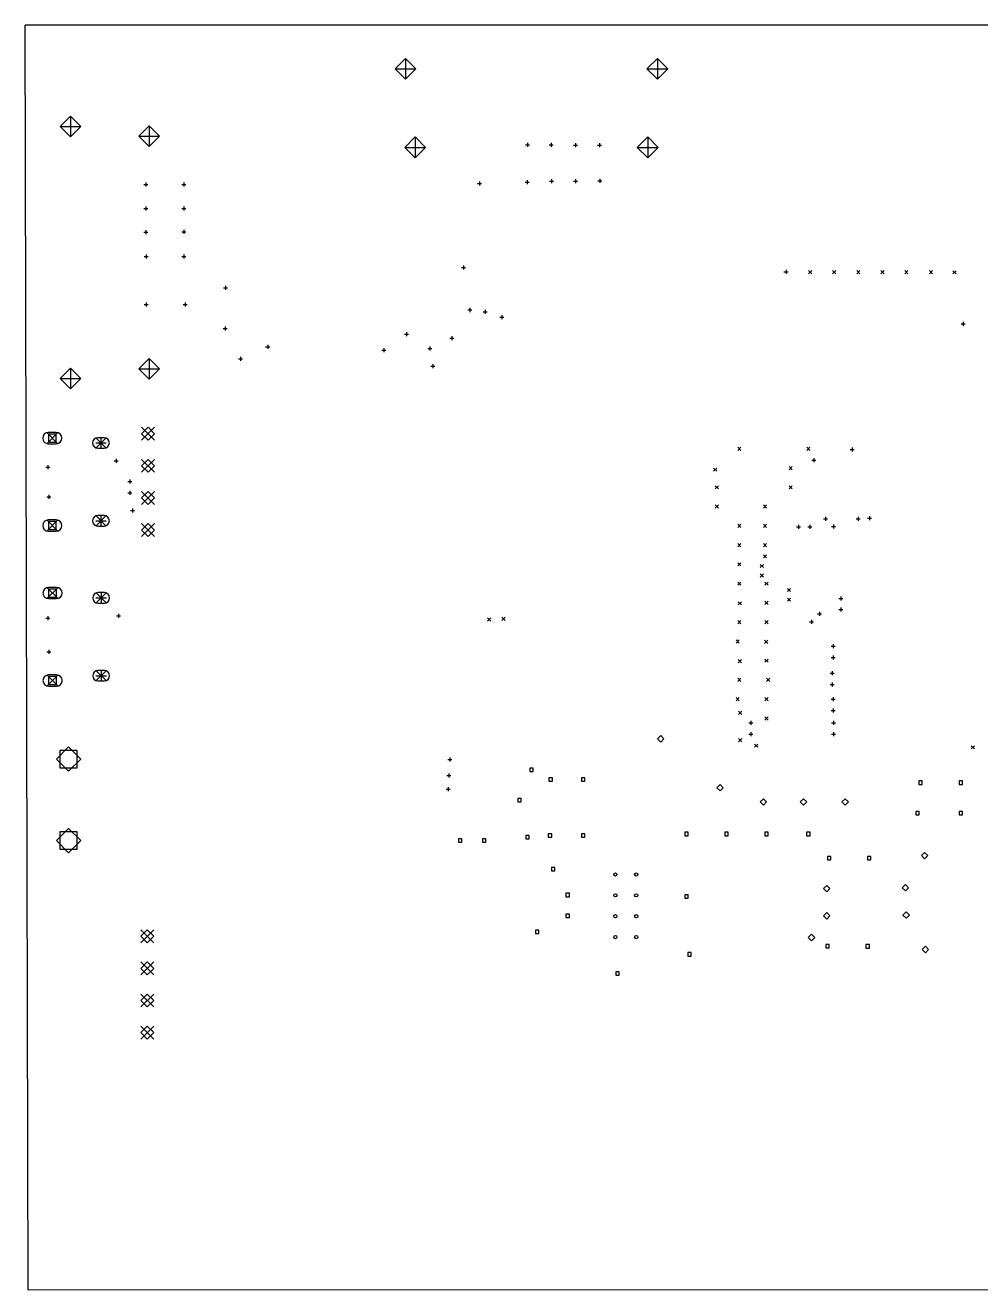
# Model space of a CAD drawing. Extents: x 95 to 218, y -204 to -74.
# Drawn here: x 96.8 to 156.3, y -153.2 to -74.4 of the extents above; entities that cross this region are included whole.
import ezdxf

# ---------------------------------------------------------------- set-up
doc = ezdxf.new("R2010")
doc.units = 0
doc.layers.add('BLACK', color=7, linetype='CONTINUOUS')

msp = doc.modelspace()

# ---------------------------------------------------------------- linework, layer by layer
at = {"layer": 'BLACK', "linetype": 'CONTINUOUS'}
for p, q in [((217.52, -74.41), (96.7908, -74.41)), ((96.9802, -153.196), (96.7908, -74.41)), ((120.49, -76.47), (119.84, -77.12)), ((119.84, -77.12), (121.14, -77.12)), ((119.84, -77.12), (120.49, -77.77)), ((120.49, -76.47), (120.49, -77.77)), ((121.14, -77.12), (120.49, -76.47)), ((120.49, -77.77), (121.14, -77.12)), ((136.19, -76.47), (135.54, -77.12)), ((135.54, -77.12), (136.84, -77.12)), ((135.54, -77.12), (136.19, -77.77)), ((136.19, -76.47), (136.19, -77.77)), ((136.84, -77.12), (136.19, -76.47)), ((136.19, -77.77), (136.84, -77.12)), ((99.61, -80.07), (98.96, -80.72)), ((99.61, -80.07), (99.61, -81.37)), ((100.26, -80.72), (99.61, -80.07)), ((98.96, -80.72), (100.26, -80.72)), ((98.96, -80.72), (99.61, -81.37)), ((99.61, -81.37), (100.26, -80.72)), ((104.51, -80.67), (103.86, -81.32)), ((104.51, -80.67), (104.51, -81.97)), ((105.16, -81.32), (104.51, -80.67)), ((103.86, -81.32), (105.16, -81.32)), ((103.86, -81.32), (104.51, -81.97)), ((104.51, -81.97), (105.16, -81.32)), ((121.09, -81.37), (120.44, -82.02)), ((121.09, -81.37), (121.09, -82.67)), ((121.74, -82.02), (121.09, -81.37)), ((127.965, -81.86), (128.215, -81.86)), ((128.09, -81.735), (128.09, -81.985)), ((129.455, -81.86), (129.705, -81.86)), ((129.58, -81.735), (129.58, -81.985)), ((130.965, -81.87), (131.215, -81.87)), ((131.09, -81.745), (131.09, -81.995)), ((132.455, -81.87), (132.705, -81.87)), ((132.58, -81.745), (132.58, -81.995)), ((135.59, -81.37), (134.94, -82.02)), ((135.59, -81.37), (135.59, -82.67)), ((136.24, -82.02), (135.59, -81.37)), ((120.44, -82.02), (121.74, -82.02)), ((120.44, -82.02), (121.09, -82.67)), ((121.09, -82.67), (121.74, -82.02)), ((134.94, -82.02), (136.24, -82.02)), ((134.94, -82.02), (135.59, -82.67)), ((135.59, -82.67), (136.24, -82.02)), ((104.3, -84.205), (104.3, -84.455)), ((106.68, -84.205), (106.68, -84.455)), ((124.975, -84.26), (125.225, -84.26)), ((125.1, -84.135), (125.1, -84.385)), ((127.96, -84.1948), (128.21, -84.1948)), ((128.085, -84.0698), (128.085, -84.3198)), ((129.468, -84.1149), (129.718, -84.1149)), ((129.593, -83.9899), (129.593, -84.2399)), ((130.968, -84.1149), (131.218, -84.1149)), ((131.093, -83.9899), (131.093, -84.2399)), ((132.475, -84.11), (132.725, -84.11)), ((132.6, -83.985), (132.6, -84.235)), ((104.175, -84.33), (104.425, -84.33)), ((106.555, -84.33), (106.805, -84.33)), ((104.175, -85.82), (104.425, -85.82)), ((104.3, -85.695), (104.3, -85.945)), ((106.555, -85.82), (106.805, -85.82)), ((106.68, -85.695), (106.68, -85.945)), ((104.175, -87.3), (104.425, -87.3)), ((104.3, -87.175), (104.3, -87.425)), ((106.555, -87.28), (106.805, -87.28)), ((106.68, -87.155), (106.68, -87.405)), ((104.195, -88.82), (104.445, -88.82)), ((104.32, -88.695), (104.32, -88.945)), ((106.555, -88.82), (106.805, -88.82)), ((106.68, -88.695), (106.68, -88.945)), ((123.985, -89.5), (124.235, -89.5)), ((124.11, -89.375), (124.11, -89.625)), ((144.085, -89.78), (144.335, -89.78)), ((144.21, -89.655), (144.21, -89.905)), ((145.62, -89.69), (145.82, -89.89)), ((145.82, -89.69), (145.62, -89.89)), ((147.11, -89.69), (147.31, -89.89)), ((147.31, -89.69), (147.11, -89.89)), ((148.62, -89.69), (148.82, -89.89)), ((148.82, -89.69), (148.62, -89.89)), ((150.12, -89.69), (150.32, -89.89)), ((150.32, -89.69), (150.12, -89.89)), ((151.61, -89.69), (151.81, -89.89)), ((151.81, -89.69), (151.61, -89.89)), ((153.15, -89.69), (153.35, -89.89)), ((153.35, -89.69), (153.15, -89.89)), ((154.61, -89.7), (154.81, -89.9)), ((154.81, -89.7), (154.61, -89.9)), ((109.15, -90.775), (109.4, -90.775)), ((109.275, -90.65), (109.275, -90.9)), ((104.195, -91.81), (104.445, -91.81)), ((104.32, -91.685), (104.32, -91.935)), ((106.625, -91.81), (106.875, -91.81)), ((106.75, -91.685), (106.75, -91.935)), ((124.375, -92.15), (124.625, -92.15)), ((124.5, -92.025), (124.5, -92.275)), ((125.45, -92.145), (125.45, -92.395)), ((125.325, -92.27), (125.575, -92.27)), ((126.375, -92.6), (126.625, -92.6)), ((126.5, -92.475), (126.5, -92.725)), ((155.25, -92.895), (155.25, -93.145)), ((109.125, -93.3), (109.375, -93.3)), ((109.25, -93.175), (109.25, -93.425)), ((120.425, -93.65), (120.675, -93.65)), ((120.55, -93.525), (120.55, -93.775)), ((155.125, -93.02), (155.375, -93.02)), ((111.775, -94.45), (112.025, -94.45)), ((111.9, -94.325), (111.9, -94.575)), ((119.15, -94.525), (119.15, -94.775)), ((122, -94.425), (122, -94.675)), ((123.255, -93.91), (123.505, -93.91)), ((123.38, -93.785), (123.38, -94.035)), ((104.51, -95.17), (103.86, -95.82)), ((104.51, -95.17), (104.51, -96.47)), ((105.16, -95.82), (104.51, -95.17)), ((110.075, -95.2), (110.325, -95.2)), ((110.2, -95.075), (110.2, -95.325)), ((119.025, -94.65), (119.275, -94.65)), ((121.875, -94.55), (122.125, -94.55)), ((99.61, -95.77), (98.96, -96.42)), ((99.61, -95.77), (99.61, -97.07)), ((100.26, -96.42), (99.61, -95.77)), ((103.86, -95.82), (105.16, -95.82)), ((103.86, -95.82), (104.51, -96.47)), ((104.51, -96.47), (105.16, -95.82)), ((122.075, -95.65), (122.325, -95.65)), ((122.2, -95.525), (122.2, -95.775)), ((98.96, -96.42), (100.26, -96.42)), ((98.96, -96.42), (99.61, -97.07)), ((99.61, -97.07), (100.26, -96.42)), ((98.126, -99.785), (98.826, -100.485)), ((98.826, -99.785), (98.126, -100.485)), ((98.726, -99.785), (98.226, -99.785)), ((98.7235, -99.8875), (98.2285, -99.8875)), ((98.2285, -99.8875), (98.2285, -100.382)), ((98.7235, -100.382), (98.7235, -99.8875)), ((104.045, -99.46), (104.845, -100.26)), ((104.845, -99.46), (104.045, -100.26)), ((104.445, -99.46), (104.045, -99.86)), ((104.045, -99.86), (104.445, -100.26)), ((104.845, -99.86), (104.445, -99.46)), ((104.445, -100.26), (104.845, -99.86)), ((98.226, -100.485), (98.726, -100.485)), ((98.2285, -100.382), (98.7235, -100.382)), ((101.181, -100.11), (101.831, -100.76)), ((101.831, -100.11), (101.181, -100.76)), ((101.181, -100.435), (101.831, -100.435)), ((101.706, -100.11), (101.306, -100.11)), ((101.306, -100.76), (101.706, -100.76)), ((101.506, -100.11), (101.506, -100.76)), ((141.2, -100.7), (141.4, -100.9)), ((141.4, -100.7), (141.2, -100.9)), ((145.5, -100.7), (145.7, -100.9)), ((145.7, -100.7), (145.5, -100.9)), ((148.211, -100.838), (148.461, -100.838)), ((148.336, -100.713), (148.336, -100.963)), ((102.325, -101.55), (102.575, -101.55)), ((102.45, -101.425), (102.45, -101.675)), ((104.045, -101.46), (104.845, -102.26)), ((104.845, -101.46), (104.045, -102.26)), ((104.445, -101.46), (104.045, -101.86)), ((104.845, -101.86), (104.445, -101.46)), ((145.825, -101.5), (146.075, -101.5)), ((145.95, -101.375), (145.95, -101.625)), ((98.075, -101.95), (98.325, -101.95)), ((98.2, -101.825), (98.2, -102.075)), ((104.045, -101.86), (104.445, -102.26)), ((104.445, -102.26), (104.845, -101.86)), ((139.7, -102), (139.9, -102.2)), ((139.9, -102), (139.7, -102.2)), ((144.4, -101.9), (144.6, -102.1)), ((144.6, -101.9), (144.4, -102.1)), ((103.187, -102.835), (103.437, -102.835)), ((103.312, -102.71), (103.312, -102.96)), ((139.8, -103.1), (140, -103.3)), ((140, -103.1), (139.8, -103.3)), ((144.4, -103.1), (144.6, -103.3)), ((144.6, -103.1), (144.4, -103.3)), ((98.125, -103.8), (98.375, -103.8)), ((98.25, -103.675), (98.25, -103.925)), ((103.187, -103.535), (103.437, -103.535)), ((103.312, -103.41), (103.312, -103.66)), ((104.045, -103.46), (104.845, -104.26)), ((104.845, -103.46), (104.045, -104.26)), ((104.445, -103.46), (104.045, -103.86)), ((104.045, -103.86), (104.445, -104.26)), ((104.845, -103.86), (104.445, -103.46)), ((104.445, -104.26), (104.845, -103.86)), ((103.355, -104.65), (103.605, -104.65)), ((103.48, -104.525), (103.48, -104.775)), ((139.8, -104.3), (140, -104.5)), ((140, -104.3), (139.8, -104.5)), ((142.8, -104.3), (143, -104.5)), ((143, -104.3), (142.8, -104.5)), ((98.126, -105.235), (98.826, -105.935)), ((98.826, -105.235), (98.126, -105.935)), ((98.726, -105.235), (98.226, -105.235)), ((98.7235, -105.338), (98.2285, -105.338)), ((98.2285, -105.338), (98.2285, -105.832)), ((98.7235, -105.832), (98.7235, -105.338)), ((101.181, -104.96), (101.831, -105.61)), ((101.831, -104.96), (101.181, -105.61)), ((101.181, -105.285), (101.831, -105.285)), ((101.706, -104.96), (101.306, -104.96)), ((101.506, -104.96), (101.506, -105.61)), ((104.045, -105.46), (104.845, -106.26)), ((104.845, -105.46), (104.045, -106.26)), ((104.445, -105.46), (104.045, -105.86)), ((104.845, -105.86), (104.445, -105.46)), ((141.2, -105.5), (141.4, -105.7)), ((141.4, -105.5), (141.2, -105.7)), ((142.8, -105.5), (143, -105.7)), ((143, -105.5), (142.8, -105.7)), ((144.989, -105.541), (144.989, -105.791)), ((145.689, -105.541), (145.689, -105.791)), ((146.552, -105.153), (146.802, -105.153)), ((146.677, -105.028), (146.677, -105.278)), ((147.171, -105.522), (147.171, -105.772)), ((148.584, -105.153), (148.834, -105.153)), ((148.709, -105.028), (148.709, -105.278)), ((149.295, -105.12), (149.545, -105.12)), ((149.42, -104.995), (149.42, -105.245)), ((98.226, -105.935), (98.726, -105.935)), ((98.2285, -105.832), (98.7235, -105.832)), ((101.306, -105.61), (101.706, -105.61)), ((104.045, -105.86), (104.445, -106.26)), ((104.445, -106.26), (104.845, -105.86)), ((144.864, -105.666), (145.114, -105.666)), ((145.564, -105.666), (145.814, -105.666)), ((147.046, -105.647), (147.296, -105.647)), ((141.2, -106.7), (141.4, -106.9)), ((141.4, -106.7), (141.2, -106.9)), ((142.8, -106.7), (143, -106.9)), ((143, -106.7), (142.8, -106.9)), ((141.2, -107.9), (141.4, -108.1)), ((141.4, -107.9), (141.2, -108.1)), ((142.8, -107.4), (143, -107.6)), ((143, -107.4), (142.8, -107.6)), ((142.6, -108), (142.8, -108.2)), ((142.8, -108), (142.6, -108.2)), ((142.6, -108.6), (142.8, -108.8)), ((142.8, -108.6), (142.6, -108.8)), ((98.142, -109.437), (98.842, -110.137)), ((98.842, -109.437), (98.142, -110.137)), ((98.742, -109.437), (98.242, -109.437)), ((141.2, -109.1), (141.4, -109.3)), ((141.4, -109.1), (141.2, -109.3)), ((142.9, -109.1), (143.1, -109.3)), ((143.1, -109.1), (142.9, -109.3)), ((144.3, -109.5), (144.5, -109.7)), ((144.5, -109.5), (144.3, -109.7)), ((98.242, -110.137), (98.742, -110.137)), ((98.7395, -109.54), (98.2445, -109.54)), ((98.2445, -109.54), (98.2445, -110.034)), ((98.2445, -110.034), (98.7395, -110.034)), ((98.7395, -110.034), (98.7395, -109.54)), ((101.197, -109.762), (101.847, -110.412)), ((101.847, -109.762), (101.197, -110.412)), ((101.197, -110.087), (101.847, -110.087)), ((101.722, -109.762), (101.322, -109.762)), ((101.522, -109.762), (101.522, -110.412)), ((142.9, -110.3), (143.1, -110.5)), ((143.1, -110.3), (142.9, -110.5)), ((144.3, -110.1), (144.5, -110.3)), ((144.5, -110.1), (144.3, -110.3)), ((147.495, -110.12), (147.745, -110.12)), ((147.62, -109.995), (147.62, -110.245)), ((101.322, -110.412), (101.722, -110.412)), ((102.6, -111.075), (102.6, -111.325)), ((141.228, -110.328), (141.428, -110.528)), ((141.428, -110.328), (141.228, -110.528)), ((146.172, -111.083), (146.422, -111.083)), ((146.297, -110.958), (146.297, -111.208)), ((147.495, -110.82), (147.745, -110.82)), ((147.62, -110.695), (147.62, -110.945)), ((98.075, -111.35), (98.325, -111.35)), ((98.2, -111.225), (98.2, -111.475)), ((102.475, -111.2), (102.725, -111.2)), ((125.605, -111.338), (125.805, -111.538)), ((125.805, -111.338), (125.605, -111.538)), ((126.5, -111.3), (126.7, -111.5)), ((126.7, -111.3), (126.5, -111.5)), ((141.2, -111.5), (141.4, -111.7)), ((141.4, -111.5), (141.2, -111.7)), ((142.9, -111.5), (143.1, -111.7)), ((143.1, -111.5), (142.9, -111.7)), ((145.678, -111.577), (145.928, -111.577)), ((145.803, -111.452), (145.803, -111.702)), ((98.125, -113.45), (98.375, -113.45)), ((98.25, -113.325), (98.25, -113.575)), ((141.1, -112.7), (141.3, -112.9)), ((141.3, -112.7), (141.1, -112.9)), ((142.873, -112.723), (143.073, -112.923)), ((143.073, -112.723), (142.873, -112.923)), ((147.025, -113.1), (147.275, -113.1)), ((147.15, -112.975), (147.15, -113.225)), ((141.228, -113.928), (141.428, -114.128)), ((141.428, -113.928), (141.228, -114.128)), ((142.9, -113.9), (143.1, -114.1)), ((143.1, -113.9), (142.9, -114.1)), ((147.025, -113.8), (147.275, -113.8)), ((147.15, -113.675), (147.15, -113.925)), ((98.142, -114.887), (98.842, -115.587)), ((98.842, -114.887), (98.142, -115.587)), ((98.742, -114.887), (98.242, -114.887)), ((98.7395, -114.99), (98.2445, -114.99)), ((98.2445, -114.99), (98.2445, -115.484)), ((98.7395, -115.484), (98.7395, -114.99)), ((101.197, -114.612), (101.847, -115.262)), ((101.847, -114.612), (101.197, -115.262)), ((101.197, -114.937), (101.847, -114.937)), ((101.722, -114.612), (101.322, -114.612)), ((101.522, -114.612), (101.522, -115.262)), ((146.965, -114.78), (147.215, -114.78)), ((147.09, -114.655), (147.09, -114.905)), ((98.242, -115.587), (98.742, -115.587)), ((98.2445, -115.484), (98.7395, -115.484)), ((101.322, -115.262), (101.722, -115.262)), ((141.2, -115.1), (141.4, -115.3)), ((141.4, -115.1), (141.2, -115.3)), ((143, -115.1), (143.2, -115.3)), ((143.2, -115.1), (143, -115.3)), ((146.965, -115.48), (147.215, -115.48)), ((147.09, -115.355), (147.09, -115.605)), ((141.1, -116.3), (141.3, -116.5)), ((141.3, -116.3), (141.1, -116.5)), ((142.9, -116.3), (143.1, -116.5)), ((143.1, -116.3), (142.9, -116.5)), ((147.015, -116.4), (147.265, -116.4)), ((147.14, -116.275), (147.14, -116.525)), ((141.25, -117.15), (141.45, -117.35)), ((141.45, -117.15), (141.25, -117.35)), ((147.015, -117.1), (147.265, -117.1)), ((147.14, -116.975), (147.14, -117.225)), ((141.885, -117.874), (142.135, -117.874)), ((142.01, -117.749), (142.01, -117.999)), ((142.9, -117.5), (143.1, -117.7)), ((143.1, -117.5), (142.9, -117.7)), ((147.045, -117.874), (147.295, -117.874)), ((147.17, -117.749), (147.17, -117.999)), ((136.398, -118.672), (136.198, -118.872)), ((136.198, -118.872), (136.398, -119.072)), ((136.598, -118.872), (136.398, -118.672)), ((136.398, -119.072), (136.598, -118.872)), ((141.25, -118.85), (141.45, -119.05)), ((141.45, -118.85), (141.25, -119.05)), ((141.885, -118.574), (142.135, -118.574)), ((142.01, -118.449), (142.01, -118.699)), ((147.045, -118.574), (147.295, -118.574)), ((147.17, -118.449), (147.17, -118.699)), ((99.492, -119.372), (98.732, -120.132)), ((100.029, -119.595), (98.9546, -119.595)), ((98.9546, -119.595), (98.9546, -120.669)), ((100.252, -120.132), (99.492, -119.372)), ((100.029, -120.669), (100.029, -119.595)), ((142.25, -119.2), (142.45, -119.4)), ((142.45, -119.2), (142.25, -119.4)), ((155.75, -119.3), (155.95, -119.5)), ((155.95, -119.3), (155.75, -119.5)), ((98.732, -120.132), (99.492, -120.892)), ((99.492, -120.892), (100.252, -120.132)), ((123.125, -120.15), (123.375, -120.15)), ((123.25, -120.025), (123.25, -120.275)), ((98.9546, -120.669), (100.029, -120.669)), ((123.075, -121.15), (123.325, -121.15)), ((123.2, -121.025), (123.2, -121.275)), ((128.456, -120.694), (128.244, -120.694)), ((128.244, -120.694), (128.244, -120.906)), ((128.244, -120.906), (128.456, -120.906)), ((128.456, -120.906), (128.456, -120.694)), ((129.646, -121.306), (129.434, -121.306)), ((129.434, -121.306), (129.434, -121.518)), ((129.646, -121.518), (129.646, -121.306)), ((131.678, -121.306), (131.466, -121.306)), ((131.466, -121.306), (131.466, -121.518)), ((131.678, -121.518), (131.678, -121.306)), ((123.025, -122), (123.275, -122)), ((123.15, -121.875), (123.15, -122.125)), ((129.434, -121.518), (129.646, -121.518)), ((131.466, -121.518), (131.678, -121.518)), ((140.1, -121.72), (139.9, -121.92)), ((139.9, -121.92), (140.1, -122.12)), ((140.3, -121.92), (140.1, -121.72)), ((140.1, -122.12), (140.3, -121.92)), ((152.706, -121.494), (152.494, -121.494)), ((152.494, -121.494), (152.494, -121.706)), ((152.494, -121.706), (152.706, -121.706)), ((152.706, -121.706), (152.706, -121.494)), ((155.206, -121.494), (154.994, -121.494)), ((154.994, -121.494), (154.994, -121.706)), ((154.994, -121.706), (155.206, -121.706)), ((155.206, -121.706), (155.206, -121.494)), ((127.706, -122.594), (127.494, -122.594)), ((127.494, -122.594), (127.494, -122.806)), ((127.494, -122.806), (127.706, -122.806)), ((127.706, -122.806), (127.706, -122.594)), ((142.8, -122.6), (142.6, -122.8)), ((142.6, -122.8), (142.8, -123)), ((143, -122.8), (142.8, -122.6)), ((142.8, -123), (143, -122.8)), ((145.3, -122.6), (145.1, -122.8)), ((145.1, -122.8), (145.3, -123)), ((145.5, -122.8), (145.3, -122.6)), ((145.3, -123), (145.5, -122.8)), ((147.9, -122.6), (147.7, -122.8)), ((147.7, -122.8), (147.9, -123)), ((148.1, -122.8), (147.9, -122.6)), ((147.9, -123), (148.1, -122.8)), ((152.506, -123.394), (152.294, -123.394)), ((152.294, -123.394), (152.294, -123.606)), ((152.294, -123.606), (152.506, -123.606)), ((152.506, -123.606), (152.506, -123.394)), ((155.206, -123.394), (154.994, -123.394)), ((154.994, -123.394), (154.994, -123.606)), ((154.994, -123.606), (155.206, -123.606)), ((155.206, -123.606), (155.206, -123.394)), ((99.492, -124.452), (98.732, -125.212)), ((100.252, -125.212), (99.492, -124.452)), ((98.732, -125.212), (99.492, -125.972)), ((100.029, -124.675), (98.9546, -124.675)), ((98.9546, -124.675), (98.9546, -125.749)), ((99.492, -125.972), (100.252, -125.212)), ((100.029, -125.749), (100.029, -124.675)), ((124.006, -125.094), (123.794, -125.094)), ((123.794, -125.094), (123.794, -125.306)), ((124.006, -125.306), (124.006, -125.094)), ((125.506, -125.094), (125.294, -125.094)), ((125.294, -125.094), (125.294, -125.306)), ((125.506, -125.306), (125.506, -125.094)), ((128.206, -124.894), (127.994, -124.894)), ((127.994, -124.894), (127.994, -125.106)), ((127.994, -125.106), (128.206, -125.106)), ((128.206, -125.106), (128.206, -124.894)), ((129.606, -124.794), (129.394, -124.794)), ((129.394, -124.794), (129.394, -125.006)), ((129.394, -125.006), (129.606, -125.006)), ((129.606, -125.006), (129.606, -124.794)), ((131.678, -124.794), (131.466, -124.794)), ((131.466, -124.794), (131.466, -125.006)), ((131.466, -125.006), (131.678, -125.006)), ((131.678, -125.006), (131.678, -124.794)), ((138.106, -124.694), (137.894, -124.694)), ((137.894, -124.694), (137.894, -124.906)), ((137.894, -124.906), (138.106, -124.906)), ((138.106, -124.906), (138.106, -124.694)), ((140.606, -124.694), (140.394, -124.694)), ((140.394, -124.694), (140.394, -124.906)), ((140.394, -124.906), (140.606, -124.906)), ((140.606, -124.906), (140.606, -124.694)), ((143.106, -124.694), (142.894, -124.694)), ((142.894, -124.694), (142.894, -124.906)), ((142.894, -124.906), (143.106, -124.906)), ((143.106, -124.906), (143.106, -124.694)), ((145.706, -124.694), (145.494, -124.694)), ((145.494, -124.694), (145.494, -124.906)), ((145.494, -124.906), (145.706, -124.906)), ((145.706, -124.906), (145.706, -124.694)), ((98.9546, -125.749), (100.029, -125.749)), ((123.794, -125.306), (124.006, -125.306)), ((125.294, -125.306), (125.506, -125.306)), ((152.85, -125.95), (152.65, -126.15)), ((153.05, -126.15), (152.85, -125.95)), ((147.006, -126.194), (146.794, -126.194)), ((146.794, -126.194), (146.794, -126.406)), ((146.794, -126.406), (147.006, -126.406)), ((147.006, -126.406), (147.006, -126.194)), ((149.506, -126.194), (149.294, -126.194)), ((149.294, -126.194), (149.294, -126.406)), ((149.294, -126.406), (149.506, -126.406)), ((149.506, -126.406), (149.506, -126.194)), ((152.65, -126.15), (152.85, -126.35)), ((152.85, -126.35), (153.05, -126.15)), ((129.806, -126.894), (129.594, -126.894)), ((129.594, -126.894), (129.594, -127.106)), ((129.594, -127.106), (129.806, -127.106)), ((129.806, -127.106), (129.806, -126.894)), ((146.75, -128), (146.55, -128.2)), ((146.55, -128.2), (146.75, -128.4)), ((146.95, -128.2), (146.75, -128)), ((146.75, -128.4), (146.95, -128.2)), ((151.65, -127.95), (151.45, -128.15)), ((151.45, -128.15), (151.65, -128.35)), ((151.85, -128.15), (151.65, -127.95)), ((151.65, -128.35), (151.85, -128.15)), ((130.706, -128.494), (130.494, -128.494)), ((130.494, -128.494), (130.494, -128.706)), ((130.494, -128.706), (130.706, -128.706)), ((130.706, -128.706), (130.706, -128.494)), ((138.106, -128.594), (137.894, -128.594)), ((137.894, -128.594), (137.894, -128.806)), ((137.894, -128.806), (138.106, -128.806)), ((138.106, -128.806), (138.106, -128.594)), ((130.706, -129.794), (130.494, -129.794)), ((130.494, -129.794), (130.494, -130.006)), ((130.706, -130.006), (130.706, -129.794)), ((146.75, -129.7), (146.55, -129.9)), ((146.55, -129.9), (146.75, -130.1)), ((146.95, -129.9), (146.75, -129.7)), ((146.75, -130.1), (146.95, -129.9)), ((151.7, -129.65), (151.5, -129.85)), ((151.5, -129.85), (151.7, -130.05)), ((151.9, -129.85), (151.7, -129.65)), ((151.7, -130.05), (151.9, -129.85)), ((103.994, -130.775), (104.794, -131.575)), ((104.794, -130.775), (103.994, -131.575)), ((104.394, -130.775), (103.994, -131.175)), ((104.794, -131.175), (104.394, -130.775)), ((130.494, -130.006), (130.706, -130.006)), ((103.994, -131.175), (104.394, -131.575)), ((104.394, -131.575), (104.794, -131.175)), ((128.806, -130.794), (128.594, -130.794)), ((128.594, -130.794), (128.594, -131.006)), ((128.594, -131.006), (128.806, -131.006)), ((128.806, -131.006), (128.806, -130.794)), ((145.8, -131.05), (145.6, -131.25)), ((145.6, -131.25), (145.8, -131.45)), ((146, -131.25), (145.8, -131.05)), ((145.8, -131.45), (146, -131.25)), ((138.306, -132.194), (138.094, -132.194)), ((138.094, -132.194), (138.094, -132.406)), ((138.306, -132.406), (138.306, -132.194)), ((146.909, -131.678), (146.696, -131.678)), ((146.696, -131.678), (146.696, -131.89)), ((146.696, -131.89), (146.909, -131.89)), ((146.909, -131.89), (146.909, -131.678)), ((149.406, -131.694), (149.194, -131.694)), ((149.194, -131.694), (149.194, -131.906)), ((149.194, -131.906), (149.406, -131.906)), ((149.406, -131.906), (149.406, -131.694)), ((152.9, -131.8), (152.7, -132)), ((152.7, -132), (152.9, -132.2)), ((153.1, -132), (152.9, -131.8)), ((152.9, -132.2), (153.1, -132)), ((103.994, -132.775), (104.794, -133.575)), ((104.794, -132.775), (103.994, -133.575)), ((104.394, -132.775), (103.994, -133.175)), ((104.794, -133.175), (104.394, -132.775)), ((138.094, -132.406), (138.306, -132.406)), ((103.994, -133.175), (104.394, -133.575)), ((104.394, -133.575), (104.794, -133.175)), ((133.806, -133.394), (133.594, -133.394)), ((133.594, -133.394), (133.594, -133.606)), ((133.594, -133.606), (133.806, -133.606)), ((133.806, -133.606), (133.806, -133.394)), ((103.994, -134.775), (104.794, -135.575)), ((104.794, -134.775), (103.994, -135.575)), ((104.394, -134.775), (103.994, -135.175)), ((103.994, -135.175), (104.394, -135.575)), ((104.794, -135.175), (104.394, -134.775)), ((104.394, -135.575), (104.794, -135.175)), ((103.994, -136.775), (104.794, -137.575)), ((104.794, -136.775), (103.994, -137.575)), ((104.394, -136.775), (103.994, -137.175)), ((104.794, -137.175), (104.394, -136.775)), ((103.994, -137.175), (104.394, -137.575)), ((104.394, -137.575), (104.794, -137.175)), ((96.9802, -153.196), (217.72, -153.16))]:
    msp.add_line(p, q, dxfattribs=at)
at = {"layer": 'BLACK'}
for centre in [(133.574, -127.326), (134.874, -127.326), (133.574, -128.626), (134.874, -128.626), (133.574, -129.926), (134.874, -129.926), (133.574, -131.226), (134.874, -131.226)]:
    msp.add_circle(centre, 0.1, dxfattribs=at)
for centre, radius, start, end in [((98.226, -100.135), 0.35, 90, 270), ((98.726, -100.135), 0.35, 270, 450), ((101.306, -100.435), 0.325, 90, 270), ((101.706, -100.435), 0.325, 270, 450), ((98.226, -105.585), 0.35, 90, 270), ((98.726, -105.585), 0.35, 270, 450), ((101.306, -105.285), 0.325, 90, 270), ((101.706, -105.285), 0.325, 270, 450), ((98.242, -109.787), 0.35, 90, 270), ((98.742, -109.787), 0.35, 270, 450), ((101.322, -110.087), 0.325, 90, 270), ((101.722, -110.087), 0.325, 270, 450), ((98.242, -115.237), 0.35, 90, 270), ((98.742, -115.237), 0.35, 270, 450), ((101.322, -114.937), 0.325, 90, 270), ((101.722, -114.937), 0.325, 270, 450)]:
    msp.add_arc(centre, radius, start, end, dxfattribs=at)

doc.saveas('drawing.dxf')
